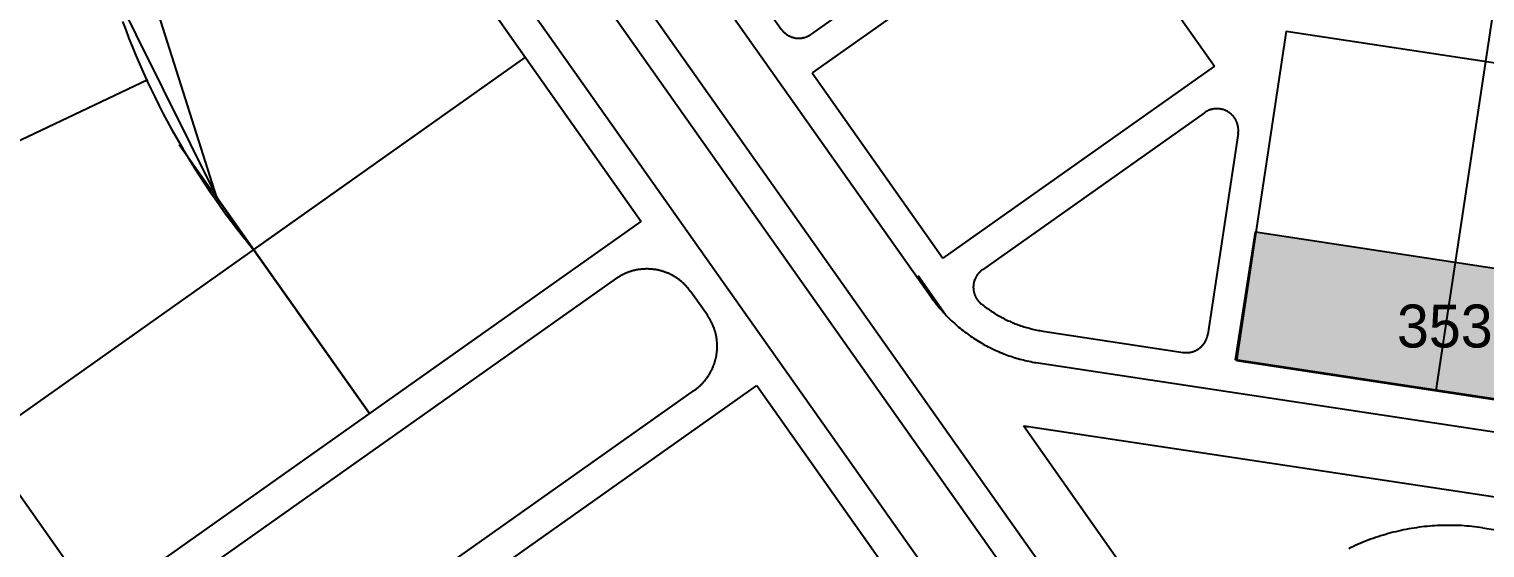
# Model space of a CAD drawing. Header units: metres. Extents: x 680594 to 684853, y 828874 to 830078.
# Drawn here: x 681074.2 to 681209.9, y 829674.2 to 829722.5 of the extents above; entities that cross this region are included whole.
import ezdxf
from ezdxf.enums import TextEntityAlignment as Align

# ---------------------------------------------------------------- set-up
doc = ezdxf.new("R2010")
doc.units = ezdxf.units.M
for name, color, linetype in [('PLOT_LINES', 7, 'Continuous'), ('PLOT_NUMBERS', 7, 'Continuous'), ('SELECTED_PLOTS', 3, 'Continuous')]:
    doc.layers.add(name, color=color, linetype=linetype)

msp = doc.modelspace()

# ---------------------------------------------------------------- hatches: boundary and pattern name
at = {"layer": 'SELECTED_PLOTS'}
h = msp.add_hatch(color=3, dxfattribs=at)
h.dxf.hatch_style = 1
h.paths.add_polyline_path([(681223.81, 829686.1), (681186.6, 829691.7), (681188.47, 829703.63), (681225.62, 829697.99)])

# ---------------------------------------------------------------- linework, layer by layer
at = {"layer": 'PLOT_LINES'}
for points in [[(681105.91, 829686.7), (681091.67, 829706.84), (681078.1, 829749.56), (681083.55, 829791.2)], [(681214.55, 829750.16), (681205.29, 829688.85)], [(681134.13, 829736.86), (681144.28, 829722.51)], [(681168.63, 829737.27), (681147.06, 829722.03)], [(681120.43, 829719.87), (681117.05, 829724.65), (681111.24, 829736.15), (681081.57, 829727.15), (681091.75, 829706.72), (681095.11, 829701.97), (681120.43, 829719.87)], [(681172.48, 829736.32), (681147.16, 829718.43)], [(681172.48, 829736.32), (681184.67, 829719.07)], [(681131.68, 829735.13), (681158.21, 829697.6)], [(681126.78, 829731.66), (681421.66, 829314.5)], [(681124.27, 829730.01), (681419.09, 829312.94)], [(681119.37, 829726.56), (681193.25, 829622.03)], [(681116.92, 829724.83), (681131.22, 829704.6)], [(681082.89, 829723.22), (681083.19, 829722.43), (681083.49, 829721.63), (681083.81, 829720.84), (681084.13, 829720.06), (681084.47, 829719.28), (681084.81, 829718.5), (681085.16, 829717.73), (681085.53, 829716.96), (681085.9, 829716.2), (681086.28, 829715.44), (681086.66, 829714.68), (681087.06, 829713.93), (681087.47, 829713.19), (681087.88, 829712.44), (681088.31, 829711.71), (681088.74, 829710.98), (681089.18, 829710.25), (681089.63, 829709.53), (681090.09, 829708.81), (681090.55, 829708.1), (681091.03, 829707.4), (681091.51, 829706.7), (681092, 829706.01), (681092.5, 829705.32), (681093.01, 829704.64), (681093.52, 829703.96), (681094.04, 829703.29), (681094.57, 829702.63), (681095.11, 829701.97)], [(681144.28, 829722.51), (681144.29, 829722.49), (681144.3, 829722.47), (681144.32, 829722.45), (681144.33, 829722.43), (681144.35, 829722.41), (681144.36, 829722.4), (681144.38, 829722.38), (681144.39, 829722.36), (681144.41, 829722.34), (681144.42, 829722.33), (681144.44, 829722.31), (681144.45, 829722.29), (681144.47, 829722.27), (681144.49, 829722.26), (681144.5, 829722.24), (681144.52, 829722.22), (681144.54, 829722.21), (681144.55, 829722.19), (681144.57, 829722.18), (681144.59, 829722.16), (681144.61, 829722.15), (681144.62, 829722.13), (681144.64, 829722.12), (681144.66, 829722.1), (681144.68, 829722.09), (681144.7, 829722.07), (681144.72, 829722.06), (681144.74, 829722.04), (681144.75, 829722.03), (681144.77, 829722.02), (681144.79, 829722), (681144.81, 829721.99), (681144.83, 829721.98), (681144.85, 829721.97), (681144.87, 829721.95), (681144.89, 829721.94), (681144.91, 829721.93), (681144.93, 829721.92), (681144.95, 829721.91), (681144.97, 829721.9), (681144.99, 829721.88), (681145.02, 829721.87), (681145.04, 829721.86), (681145.06, 829721.85), (681145.08, 829721.84), (681145.1, 829721.83), (681145.12, 829721.82), (681145.14, 829721.82), (681145.17, 829721.81), (681145.19, 829721.8), (681145.21, 829721.79), (681145.23, 829721.78), (681145.25, 829721.77), (681145.28, 829721.77), (681145.3, 829721.76), (681145.32, 829721.75), (681145.34, 829721.75), (681145.36, 829721.74), (681145.39, 829721.73), (681145.41, 829721.73), (681145.43, 829721.72), (681145.46, 829721.72), (681145.48, 829721.71), (681145.5, 829721.71), (681145.52, 829721.7), (681145.55, 829721.7), (681145.57, 829721.69), (681145.59, 829721.69), (681145.62, 829721.68), (681145.64, 829721.68), (681145.66, 829721.68), (681145.69, 829721.68), (681145.71, 829721.67), (681145.73, 829721.67), (681145.76, 829721.67), (681145.78, 829721.67), (681145.8, 829721.67), (681145.83, 829721.66), (681145.85, 829721.66), (681145.87, 829721.66), (681145.9, 829721.66), (681145.92, 829721.66), (681145.94, 829721.66), (681145.97, 829721.66), (681145.99, 829721.66), (681146.01, 829721.67), (681146.04, 829721.67), (681146.06, 829721.67), (681146.08, 829721.67), (681146.11, 829721.67), (681146.13, 829721.68), (681146.15, 829721.68), (681146.18, 829721.68), (681146.2, 829721.68), (681146.22, 829721.69), (681146.25, 829721.69), (681146.27, 829721.7), (681146.29, 829721.7), (681146.32, 829721.71), (681146.34, 829721.71), (681146.36, 829721.72), (681146.38, 829721.72), (681146.41, 829721.73), (681146.43, 829721.73), (681146.45, 829721.74), (681146.48, 829721.74), (681146.5, 829721.75), (681146.52, 829721.76), (681146.54, 829721.77), (681146.56, 829721.77), (681146.59, 829721.78), (681146.61, 829721.79), (681146.63, 829721.8), (681146.65, 829721.81), (681146.67, 829721.82), (681146.7, 829721.82), (681146.72, 829721.83), (681146.74, 829721.84), (681146.76, 829721.85), (681146.78, 829721.86), (681146.8, 829721.87), (681146.82, 829721.88), (681146.84, 829721.9), (681146.86, 829721.91), (681146.89, 829721.92), (681146.91, 829721.93), (681146.93, 829721.94), (681146.95, 829721.95), (681146.97, 829721.97), (681146.99, 829721.98), (681147.01, 829721.99), (681147.02, 829722), (681147.04, 829722.02), (681147.06, 829722.03)], [(681191.33, 829722.32), (681186.7, 829691.66)], [(681191.33, 829722.32), (681278.34, 829709.16)], [(681069.8, 829684.08), (681120.43, 829719.87)], [(681184.67, 829719.07), (681159.35, 829701.18)], [(681057.24, 829704.53), (681085.25, 829717.82)], [(681147.16, 829718.43), (681159.35, 829701.18)], [(681186.86, 829712.8), (681186.86, 829712.82), (681186.86, 829712.85), (681186.87, 829712.87), (681186.87, 829712.89), (681186.87, 829712.92), (681186.87, 829712.94), (681186.88, 829712.96), (681186.88, 829712.99), (681186.88, 829713.01), (681186.88, 829713.03), (681186.88, 829713.06), (681186.88, 829713.08), (681186.88, 829713.1), (681186.88, 829713.13), (681186.88, 829713.15), (681186.88, 829713.17), (681186.88, 829713.2), (681186.88, 829713.22), (681186.88, 829713.24), (681186.87, 829713.27), (681186.87, 829713.29), (681186.87, 829713.31), (681186.87, 829713.34), (681186.86, 829713.36), (681186.86, 829713.38), (681186.86, 829713.41), (681186.85, 829713.43), (681186.85, 829713.45), (681186.84, 829713.47), (681186.84, 829713.5), (681186.84, 829713.52), (681186.83, 829713.54), (681186.83, 829713.57), (681186.82, 829713.59), (681186.81, 829713.61), (681186.81, 829713.63), (681186.8, 829713.66), (681186.79, 829713.68), (681186.79, 829713.7), (681186.78, 829713.72), (681186.77, 829713.75), (681186.77, 829713.77), (681186.76, 829713.79), (681186.75, 829713.81), (681186.74, 829713.83), (681186.73, 829713.85), (681186.72, 829713.88), (681186.71, 829713.9), (681186.7, 829713.92), (681186.69, 829713.94), (681186.68, 829713.96), (681186.67, 829713.98), (681186.66, 829714), (681186.65, 829714.02), (681186.64, 829714.04), (681186.63, 829714.07), (681186.62, 829714.09), (681186.61, 829714.11), (681186.6, 829714.13), (681186.58, 829714.15), (681186.57, 829714.17), (681186.56, 829714.19), (681186.55, 829714.21), (681186.53, 829714.22), (681186.52, 829714.24), (681186.51, 829714.26), (681186.49, 829714.28), (681186.48, 829714.3), (681186.47, 829714.32), (681186.45, 829714.34), (681186.44, 829714.36), (681186.42, 829714.37), (681186.41, 829714.39), (681186.39, 829714.41), (681186.38, 829714.43), (681186.36, 829714.44), (681186.34, 829714.46), (681186.33, 829714.48), (681186.31, 829714.5), (681186.3, 829714.51), (681186.28, 829714.53), (681186.26, 829714.54), (681186.25, 829714.56), (681186.23, 829714.58), (681186.21, 829714.59), (681186.19, 829714.61), (681186.18, 829714.62), (681186.16, 829714.64), (681186.14, 829714.65), (681186.12, 829714.67), (681186.1, 829714.68), (681186.08, 829714.7), (681186.07, 829714.71), (681186.05, 829714.72), (681186.03, 829714.74), (681186.01, 829714.75), (681185.99, 829714.76), (681185.97, 829714.78), (681185.95, 829714.79), (681185.93, 829714.8), (681185.91, 829714.81), (681185.89, 829714.83), (681185.87, 829714.84), (681185.85, 829714.85), (681185.83, 829714.86), (681185.81, 829714.87), (681185.79, 829714.88), (681185.77, 829714.89), (681185.75, 829714.9), (681185.72, 829714.91), (681185.7, 829714.92), (681185.68, 829714.93), (681185.66, 829714.94), (681185.64, 829714.95), (681185.62, 829714.96), (681185.6, 829714.97), (681185.57, 829714.98), (681185.55, 829714.98), (681185.53, 829714.99), (681185.51, 829715), (681185.49, 829715.01), (681185.46, 829715.01), (681185.44, 829715.02), (681185.42, 829715.03), (681185.4, 829715.03), (681185.37, 829715.04), (681185.35, 829715.04), (681185.33, 829715.05), (681185.31, 829715.05), (681185.28, 829715.06), (681185.26, 829715.06), (681185.24, 829715.07), (681185.21, 829715.07), (681185.19, 829715.08), (681185.17, 829715.08), (681185.14, 829715.08), (681185.12, 829715.08), (681185.1, 829715.09), (681185.07, 829715.09), (681185.05, 829715.09), (681185.03, 829715.09), (681185, 829715.1), (681184.98, 829715.1), (681184.96, 829715.1), (681184.93, 829715.1), (681184.91, 829715.1), (681184.89, 829715.1), (681184.86, 829715.1), (681184.84, 829715.1), (681184.82, 829715.1), (681184.79, 829715.1), (681184.77, 829715.1), (681184.75, 829715.09), (681184.72, 829715.09), (681184.7, 829715.09), (681184.68, 829715.09), (681184.65, 829715.09), (681184.63, 829715.08), (681184.61, 829715.08), (681184.59, 829715.08), (681184.56, 829715.07), (681184.54, 829715.07), (681184.52, 829715.07), (681184.49, 829715.06), (681184.47, 829715.06), (681184.45, 829715.05), (681184.42, 829715.05), (681184.4, 829715.04), (681184.38, 829715.04), (681184.36, 829715.03), (681184.33, 829715.02), (681184.31, 829715.02), (681184.29, 829715.01), (681184.27, 829715), (681184.24, 829715), (681184.22, 829714.99), (681184.2, 829714.98), (681184.18, 829714.97), (681184.16, 829714.96), (681184.14, 829714.96), (681184.11, 829714.95), (681184.09, 829714.94), (681184.07, 829714.93), (681184.05, 829714.92), (681184.03, 829714.91), (681184.01, 829714.9), (681183.99, 829714.89), (681183.97, 829714.88), (681183.94, 829714.87), (681183.92, 829714.86), (681183.9, 829714.84), (681183.88, 829714.83), (681183.86, 829714.82), (681183.84, 829714.81), (681183.82, 829714.8), (681183.8, 829714.78), (681183.78, 829714.77), (681183.76, 829714.76), (681183.74, 829714.75), (681183.73, 829714.73)], [(681183.73, 829714.73), (681163.03, 829700.1)], [(681186.86, 829712.8), (681184.03, 829694.09)], [(681088.18, 829711.77), (681105.91, 829686.7)], [(681080.59, 829668.81), (681131.22, 829704.6)], [(681135.84, 829698.06), (681135.8, 829698.11), (681135.77, 829698.16), (681135.74, 829698.2), (681135.7, 829698.25), (681135.66, 829698.3), (681135.63, 829698.34), (681135.59, 829698.39), (681135.55, 829698.43), (681135.51, 829698.47), (681135.48, 829698.52), (681135.44, 829698.56), (681135.4, 829698.6), (681135.36, 829698.65), (681135.32, 829698.69), (681135.28, 829698.73), (681135.23, 829698.77), (681135.19, 829698.81), (681135.15, 829698.85), (681135.11, 829698.89), (681135.06, 829698.93), (681135.02, 829698.97), (681134.97, 829699), (681134.93, 829699.04), (681134.89, 829699.08), (681134.84, 829699.11), (681134.79, 829699.15), (681134.75, 829699.18), (681134.7, 829699.22), (681134.65, 829699.25), (681134.61, 829699.29), (681134.56, 829699.32), (681134.51, 829699.35), (681134.46, 829699.38), (681134.41, 829699.41), (681134.36, 829699.44), (681134.31, 829699.47), (681134.26, 829699.5), (681134.21, 829699.53), (681134.16, 829699.56), (681134.11, 829699.59), (681134.06, 829699.62), (681134.01, 829699.64), (681133.95, 829699.67), (681133.9, 829699.69), (681133.85, 829699.72), (681133.8, 829699.74), (681133.74, 829699.77), (681133.69, 829699.79), (681133.64, 829699.81), (681133.58, 829699.83), (681133.53, 829699.85), (681133.47, 829699.87), (681133.42, 829699.89), (681133.36, 829699.91), (681133.31, 829699.93), (681133.25, 829699.95), (681133.2, 829699.97), (681133.14, 829699.98), (681133.08, 829700), (681133.03, 829700.01), (681132.97, 829700.03), (681132.92, 829700.04), (681132.86, 829700.05), (681132.8, 829700.07), (681132.75, 829700.08), (681132.69, 829700.09), (681132.63, 829700.1), (681132.57, 829700.11), (681132.52, 829700.12), (681132.46, 829700.13), (681132.4, 829700.14), (681132.34, 829700.14), (681132.29, 829700.15), (681132.23, 829700.15), (681132.17, 829700.16), (681132.11, 829700.16), (681132.05, 829700.17), (681132, 829700.17), (681131.94, 829700.17), (681131.88, 829700.18), (681131.82, 829700.18), (681131.76, 829700.18), (681131.7, 829700.18), (681131.65, 829700.18), (681131.59, 829700.17), (681131.53, 829700.17), (681131.47, 829700.17), (681131.41, 829700.17), (681131.36, 829700.16), (681131.3, 829700.16), (681131.24, 829700.15), (681131.18, 829700.14), (681131.12, 829700.14), (681131.07, 829700.13), (681131.01, 829700.12), (681130.95, 829700.11), (681130.89, 829700.1), (681130.84, 829700.09), (681130.78, 829700.08), (681130.72, 829700.07), (681130.67, 829700.06), (681130.61, 829700.04), (681130.55, 829700.03), (681130.5, 829700.02), (681130.44, 829700), (681130.38, 829699.99), (681130.33, 829699.97), (681130.27, 829699.95), (681130.22, 829699.93), (681130.16, 829699.92), (681130.11, 829699.9), (681130.05, 829699.88), (681130, 829699.86), (681129.94, 829699.84), (681129.89, 829699.82), (681129.84, 829699.79), (681129.78, 829699.77), (681129.73, 829699.75), (681129.68, 829699.72), (681129.62, 829699.7), (681129.57, 829699.67), (681129.52, 829699.65), (681129.47, 829699.62), (681129.41, 829699.6), (681129.36, 829699.57), (681129.31, 829699.54), (681129.26, 829699.51), (681129.21, 829699.48), (681129.16, 829699.45), (681129.11, 829699.42), (681129.06, 829699.39), (681129.01, 829699.36), (681128.97, 829699.33), (681128.92, 829699.29), (681128.87, 829699.26)], [(681163.03, 829700.1), (681163.01, 829700.09), (681162.99, 829700.08), (681162.97, 829700.06), (681162.95, 829700.05), (681162.94, 829700.03), (681162.92, 829700.02), (681162.9, 829700), (681162.88, 829699.99), (681162.86, 829699.97), (681162.85, 829699.96), (681162.83, 829699.94), (681162.81, 829699.93), (681162.8, 829699.91), (681162.78, 829699.89), (681162.76, 829699.88), (681162.75, 829699.86), (681162.73, 829699.84), (681162.71, 829699.83), (681162.7, 829699.81), (681162.68, 829699.79), (681162.67, 829699.77), (681162.65, 829699.76), (681162.64, 829699.74), (681162.62, 829699.72), (681162.61, 829699.7), (681162.59, 829699.68), (681162.58, 829699.66), (681162.57, 829699.65), (681162.55, 829699.63), (681162.54, 829699.61), (681162.53, 829699.59), (681162.51, 829699.57), (681162.5, 829699.55), (681162.49, 829699.53), (681162.48, 829699.51), (681162.46, 829699.49), (681162.45, 829699.47), (681162.44, 829699.45), (681162.43, 829699.43), (681162.42, 829699.41), (681162.41, 829699.39), (681162.4, 829699.37), (681162.39, 829699.34), (681162.38, 829699.32), (681162.37, 829699.3), (681162.36, 829699.28), (681162.35, 829699.26), (681162.34, 829699.24), (681162.33, 829699.22), (681162.32, 829699.19), (681162.31, 829699.17), (681162.3, 829699.15), (681162.3, 829699.13), (681162.29, 829699.11), (681162.28, 829699.08), (681162.27, 829699.06), (681162.27, 829699.04), (681162.26, 829699.02), (681162.25, 829698.99), (681162.25, 829698.97), (681162.24, 829698.95), (681162.24, 829698.93), (681162.23, 829698.9), (681162.23, 829698.88), (681162.22, 829698.86), (681162.22, 829698.84), (681162.21, 829698.81), (681162.21, 829698.79), (681162.21, 829698.77), (681162.2, 829698.74), (681162.2, 829698.72), (681162.2, 829698.7), (681162.19, 829698.67), (681162.19, 829698.65), (681162.19, 829698.63), (681162.19, 829698.6), (681162.19, 829698.58), (681162.19, 829698.56), (681162.19, 829698.53), (681162.18, 829698.51), (681162.18, 829698.49), (681162.18, 829698.46), (681162.18, 829698.44), (681162.18, 829698.42), (681162.19, 829698.39), (681162.19, 829698.37), (681162.19, 829698.35), (681162.19, 829698.32), (681162.19, 829698.3), (681162.19, 829698.28), (681162.2, 829698.25), (681162.2, 829698.23), (681162.2, 829698.21), (681162.2, 829698.18), (681162.21, 829698.16), (681162.21, 829698.14), (681162.22, 829698.11), (681162.22, 829698.09), (681162.23, 829698.07), (681162.23, 829698.05), (681162.24, 829698.02), (681162.24, 829698), (681162.25, 829697.98), (681162.25, 829697.95), (681162.26, 829697.93), (681162.26, 829697.91), (681162.27, 829697.89), (681162.28, 829697.86), (681162.29, 829697.84), (681162.29, 829697.82), (681162.3, 829697.8), (681162.31, 829697.78), (681162.32, 829697.75), (681162.33, 829697.73), (681162.33, 829697.71), (681162.34, 829697.69), (681162.35, 829697.67), (681162.36, 829697.65), (681162.37, 829697.62), (681162.38, 829697.6), (681162.39, 829697.58), (681162.4, 829697.56), (681162.41, 829697.54), (681162.42, 829697.52), (681162.44, 829697.5), (681162.45, 829697.48), (681162.46, 829697.46), (681162.47, 829697.44), (681162.48, 829697.42), (681162.5, 829697.4), (681162.51, 829697.38), (681162.52, 829697.36), (681162.53, 829697.34), (681162.55, 829697.32), (681162.56, 829697.3), (681162.57, 829697.28), (681162.59, 829697.26), (681162.6, 829697.25), (681162.62, 829697.23), (681162.63, 829697.21), (681162.65, 829697.19), (681162.66, 829697.17), (681162.68, 829697.16), (681162.69, 829697.14), (681162.71, 829697.12), (681162.72, 829697.1), (681162.74, 829697.09), (681162.76, 829697.07), (681162.77, 829697.05), (681162.79, 829697.04), (681162.81, 829697.02), (681162.82, 829697), (681162.84, 829696.99), (681162.86, 829696.97), (681162.88, 829696.96), (681162.89, 829696.94), (681162.91, 829696.93), (681162.93, 829696.91)], [(681086.41, 829669.24), (681128.87, 829699.26)], [(681159.6, 829695.91), (681157.04, 829699.55)], [(681137.4, 829695.86), (681135.84, 829698.06)], [(681158.21, 829697.6), (681158.31, 829697.46), (681158.42, 829697.31), (681158.52, 829697.17), (681158.63, 829697.04), (681158.74, 829696.9), (681158.85, 829696.76), (681158.96, 829696.63), (681159.07, 829696.49), (681159.19, 829696.36), (681159.3, 829696.23), (681159.42, 829696.1), (681159.54, 829695.97), (681159.66, 829695.85), (681159.78, 829695.72), (681159.91, 829695.6), (681160.03, 829695.47), (681160.16, 829695.35), (681160.29, 829695.23), (681160.41, 829695.12), (681160.55, 829695), (681160.68, 829694.88), (681160.81, 829694.77), (681160.95, 829694.66), (681161.08, 829694.55), (681161.22, 829694.44), (681161.36, 829694.33), (681161.5, 829694.23), (681161.64, 829694.12), (681161.78, 829694.02), (681161.92, 829693.92), (681162.07, 829693.82), (681162.21, 829693.73), (681162.36, 829693.63), (681162.51, 829693.54), (681162.66, 829693.44), (681162.81, 829693.35), (681162.96, 829693.27), (681163.11, 829693.18), (681163.26, 829693.09), (681163.42, 829693.01), (681163.57, 829692.93), (681163.73, 829692.85), (681163.89, 829692.77), (681164.04, 829692.7), (681164.2, 829692.62), (681164.36, 829692.55), (681164.52, 829692.48), (681164.68, 829692.41), (681164.85, 829692.35), (681165.01, 829692.28), (681165.17, 829692.22), (681165.34, 829692.16), (681165.5, 829692.1), (681165.67, 829692.04), (681165.83, 829691.99), (681166, 829691.93), (681166.17, 829691.88), (681166.34, 829691.83), (681166.5, 829691.79), (681166.67, 829691.74), (681166.84, 829691.7), (681167.01, 829691.66), (681167.18, 829691.62), (681167.36, 829691.58), (681167.53, 829691.55), (681167.7, 829691.51), (681167.87, 829691.48), (681168.04, 829691.45), (681168.22, 829691.42)], [(681162.93, 829696.91), (681163.04, 829696.83), (681163.15, 829696.74), (681163.26, 829696.65), (681163.38, 829696.57), (681163.49, 829696.49), (681163.61, 829696.41), (681163.72, 829696.33), (681163.84, 829696.25), (681163.96, 829696.17), (681164.08, 829696.1), (681164.2, 829696.02), (681164.32, 829695.95), (681164.44, 829695.88), (681164.56, 829695.81), (681164.68, 829695.74), (681164.81, 829695.67), (681164.93, 829695.61), (681165.06, 829695.54), (681165.18, 829695.48), (681165.31, 829695.42), (681165.44, 829695.36), (681165.57, 829695.3), (681165.69, 829695.24), (681165.82, 829695.19), (681165.95, 829695.13), (681166.09, 829695.08), (681166.22, 829695.03), (681166.35, 829694.98), (681166.48, 829694.93), (681166.61, 829694.89), (681166.75, 829694.84), (681166.88, 829694.8), (681167.02, 829694.76), (681167.15, 829694.72), (681167.29, 829694.68), (681167.42, 829694.65), (681167.56, 829694.61), (681167.7, 829694.58), (681167.83, 829694.55), (681167.97, 829694.52), (681168.11, 829694.49), (681168.25, 829694.46), (681168.39, 829694.44), (681168.53, 829694.41), (681168.67, 829694.39)], [(681136.2, 829688.89), (681136.25, 829688.92), (681136.29, 829688.96), (681136.34, 829688.99), (681136.39, 829689.03), (681136.43, 829689.06), (681136.48, 829689.1), (681136.52, 829689.14), (681136.57, 829689.18), (681136.61, 829689.21), (681136.65, 829689.25), (681136.7, 829689.29), (681136.74, 829689.33), (681136.78, 829689.37), (681136.82, 829689.41), (681136.87, 829689.45), (681136.91, 829689.49), (681136.95, 829689.54), (681136.99, 829689.58), (681137.03, 829689.62), (681137.06, 829689.66), (681137.1, 829689.71), (681137.14, 829689.75), (681137.18, 829689.8), (681137.21, 829689.84), (681137.25, 829689.89), (681137.29, 829689.93), (681137.32, 829689.98), (681137.36, 829690.03), (681137.39, 829690.08), (681137.42, 829690.12), (681137.46, 829690.17), (681137.49, 829690.22), (681137.52, 829690.27), (681137.55, 829690.32), (681137.58, 829690.37), (681137.61, 829690.42), (681137.64, 829690.47), (681137.67, 829690.52), (681137.7, 829690.57), (681137.73, 829690.62), (681137.75, 829690.67), (681137.78, 829690.72), (681137.81, 829690.77), (681137.83, 829690.83), (681137.86, 829690.88), (681137.88, 829690.93), (681137.9, 829690.99), (681137.93, 829691.04), (681137.95, 829691.09), (681137.97, 829691.15), (681137.99, 829691.2), (681138.01, 829691.26), (681138.03, 829691.31), (681138.05, 829691.37), (681138.07, 829691.42), (681138.09, 829691.48), (681138.1, 829691.53), (681138.12, 829691.59), (681138.13, 829691.64), (681138.15, 829691.7), (681138.16, 829691.76), (681138.18, 829691.81), (681138.19, 829691.87), (681138.2, 829691.93), (681138.22, 829691.98), (681138.23, 829692.04), (681138.24, 829692.1), (681138.25, 829692.15), (681138.26, 829692.21), (681138.26, 829692.27), (681138.27, 829692.33), (681138.28, 829692.39), (681138.29, 829692.44), (681138.29, 829692.5), (681138.3, 829692.56), (681138.3, 829692.62), (681138.31, 829692.67), (681138.31, 829692.73), (681138.31, 829692.79), (681138.31, 829692.85), (681138.31, 829692.91), (681138.31, 829692.97), (681138.31, 829693.02), (681138.31, 829693.08), (681138.31, 829693.14), (681138.31, 829693.2), (681138.31, 829693.26), (681138.3, 829693.31), (681138.3, 829693.37), (681138.29, 829693.43), (681138.29, 829693.49), (681138.28, 829693.55), (681138.27, 829693.6), (681138.27, 829693.66), (681138.26, 829693.72), (681138.25, 829693.78), (681138.24, 829693.83), (681138.23, 829693.89), (681138.22, 829693.95), (681138.21, 829694.01), (681138.19, 829694.06), (681138.18, 829694.12), (681138.17, 829694.18), (681138.15, 829694.23), (681138.14, 829694.29), (681138.12, 829694.34), (681138.11, 829694.4), (681138.09, 829694.46), (681138.07, 829694.51), (681138.05, 829694.57), (681138.03, 829694.62), (681138.02, 829694.68), (681137.99, 829694.73), (681137.97, 829694.78), (681137.95, 829694.84), (681137.93, 829694.89), (681137.91, 829694.95), (681137.88, 829695), (681137.86, 829695.05), (681137.84, 829695.11), (681137.81, 829695.16), (681137.79, 829695.21), (681137.76, 829695.26), (681137.73, 829695.31), (681137.7, 829695.36), (681137.68, 829695.42), (681137.65, 829695.47), (681137.62, 829695.52), (681137.59, 829695.57), (681137.56, 829695.62), (681137.53, 829695.67), (681137.5, 829695.71), (681137.46, 829695.76), (681137.43, 829695.81), (681137.4, 829695.86)], [(681062.87, 829693.88), (681080.59, 829668.81)], [(681168.67, 829694.39), (681181.75, 829692.41)], [(681181.75, 829692.41), (681181.78, 829692.41), (681181.8, 829692.41), (681181.82, 829692.4), (681181.84, 829692.4), (681181.87, 829692.4), (681181.89, 829692.4), (681181.91, 829692.39), (681181.94, 829692.39), (681181.96, 829692.39), (681181.98, 829692.39), (681182.01, 829692.39), (681182.03, 829692.39), (681182.05, 829692.39), (681182.08, 829692.39), (681182.1, 829692.39), (681182.12, 829692.39), (681182.15, 829692.39), (681182.17, 829692.39), (681182.19, 829692.39), (681182.22, 829692.4), (681182.24, 829692.4), (681182.26, 829692.4), (681182.29, 829692.4), (681182.31, 829692.41), (681182.33, 829692.41), (681182.36, 829692.41), (681182.38, 829692.42), (681182.4, 829692.42), (681182.42, 829692.42), (681182.45, 829692.43), (681182.47, 829692.43), (681182.49, 829692.44), (681182.52, 829692.44), (681182.54, 829692.45), (681182.56, 829692.46), (681182.58, 829692.46), (681182.61, 829692.47), (681182.63, 829692.47), (681182.65, 829692.48), (681182.67, 829692.49), (681182.69, 829692.5), (681182.72, 829692.5), (681182.74, 829692.51), (681182.76, 829692.52), (681182.78, 829692.53), (681182.8, 829692.54), (681182.82, 829692.55), (681182.85, 829692.55), (681182.87, 829692.56), (681182.89, 829692.57), (681182.91, 829692.58), (681182.93, 829692.59), (681182.95, 829692.6), (681182.97, 829692.61), (681182.99, 829692.63), (681183.01, 829692.64), (681183.03, 829692.65), (681183.05, 829692.66), (681183.07, 829692.67), (681183.09, 829692.68), (681183.11, 829692.7), (681183.13, 829692.71), (681183.15, 829692.72), (681183.17, 829692.73), (681183.19, 829692.75), (681183.21, 829692.76), (681183.23, 829692.77), (681183.25, 829692.79), (681183.27, 829692.8), (681183.28, 829692.82), (681183.3, 829692.83), (681183.32, 829692.84), (681183.34, 829692.86), (681183.36, 829692.87), (681183.37, 829692.89), (681183.39, 829692.91), (681183.41, 829692.92), (681183.43, 829692.94), (681183.44, 829692.95), (681183.46, 829692.97), (681183.48, 829692.99), (681183.49, 829693), (681183.51, 829693.02), (681183.52, 829693.04), (681183.54, 829693.05), (681183.55, 829693.07), (681183.57, 829693.09), (681183.59, 829693.11), (681183.6, 829693.12), (681183.61, 829693.14), (681183.63, 829693.16), (681183.64, 829693.18), (681183.66, 829693.2), (681183.67, 829693.22), (681183.68, 829693.24), (681183.7, 829693.25), (681183.71, 829693.27), (681183.72, 829693.29), (681183.74, 829693.31), (681183.75, 829693.33), (681183.76, 829693.35), (681183.77, 829693.37), (681183.78, 829693.39), (681183.8, 829693.41), (681183.81, 829693.43), (681183.82, 829693.45), (681183.83, 829693.47), (681183.84, 829693.49), (681183.85, 829693.52), (681183.86, 829693.54), (681183.87, 829693.56), (681183.88, 829693.58), (681183.89, 829693.6), (681183.9, 829693.62), (681183.91, 829693.64), (681183.92, 829693.66), (681183.92, 829693.69), (681183.93, 829693.71), (681183.94, 829693.73), (681183.95, 829693.75), (681183.95, 829693.77), (681183.96, 829693.8), (681183.97, 829693.82), (681183.97, 829693.84), (681183.98, 829693.86), (681183.99, 829693.89), (681183.99, 829693.91), (681184, 829693.93), (681184, 829693.95), (681184.01, 829693.98), (681184.01, 829694), (681184.02, 829694.02), (681184.02, 829694.05), (681184.03, 829694.07), (681184.03, 829694.09)], [(681168.22, 829691.42), (681422.19, 829653.03)], [(681186.7, 829691.66), (681298.23, 829674.8)], [(681091.39, 829653.54), (681142.01, 829689.33)], [(681142.01, 829689.33), (681190.8, 829620.3)], [(681093.74, 829658.87), (681136.2, 829688.89)], [(681166.87, 829685.57), (681166.95, 829685.55), (681167.02, 829685.54), (681167.1, 829685.53), (681167.17, 829685.52), (681167.24, 829685.5), (681167.32, 829685.49)], [(681185.76, 829658.7), (681166.87, 829685.57)], [(681167.32, 829685.49), (681500.11, 829635.38)], [(681209.62, 829676.06), (681209.37, 829676.1), (681209.13, 829676.13), (681208.89, 829676.16), (681208.64, 829676.19), (681208.4, 829676.21), (681208.15, 829676.23), (681207.91, 829676.25), (681207.66, 829676.27), (681207.42, 829676.28), (681207.17, 829676.29), (681206.92, 829676.29), (681206.68, 829676.3), (681206.43, 829676.3), (681206.19, 829676.3), (681205.94, 829676.29), (681205.69, 829676.28), (681205.45, 829676.27), (681205.2, 829676.26), (681204.96, 829676.24), (681204.71, 829676.22), (681204.47, 829676.2), (681204.22, 829676.18), (681203.98, 829676.15), (681203.73, 829676.12), (681203.49, 829676.08), (681203.25, 829676.05), (681203, 829676.01), (681202.76, 829675.97), (681202.52, 829675.92), (681202.28, 829675.87), (681202.04, 829675.82), (681201.8, 829675.77), (681201.56, 829675.71), (681201.32, 829675.65), (681201.08, 829675.59), (681200.84, 829675.53), (681200.61, 829675.46), (681200.37, 829675.39), (681200.13, 829675.32), (681199.9, 829675.24), (681199.67, 829675.16), (681199.44, 829675.08), (681199.2, 829675), (681198.97, 829674.91), (681198.74, 829674.82), (681198.52, 829674.73), (681198.29, 829674.64), (681198.06, 829674.54), (681197.84, 829674.44), (681197.61, 829674.34), (681197.39, 829674.23), (681197.17, 829674.12)], [(681209.62, 829676.06), (681496.97, 829632.62)]]:
    msp.add_lwpolyline(points, dxfattribs=at)
at = {"layer": 'SELECTED_PLOTS', "color": 7}
msp.add_lwpolyline([(681223.81, 829686.1), (681186.6, 829691.7), (681188.47, 829703.63), (681225.62, 829697.99)], close=True, dxfattribs=at)

# ---------------------------------------------------------------- texts
at = {"layer": 'PLOT_NUMBERS', "color": 7}
msp.add_text('353', height=4, dxfattribs=at).set_placement((681206.12, 829694.86), align=Align.MIDDLE_CENTER)

doc.saveas('drawing.dxf')
